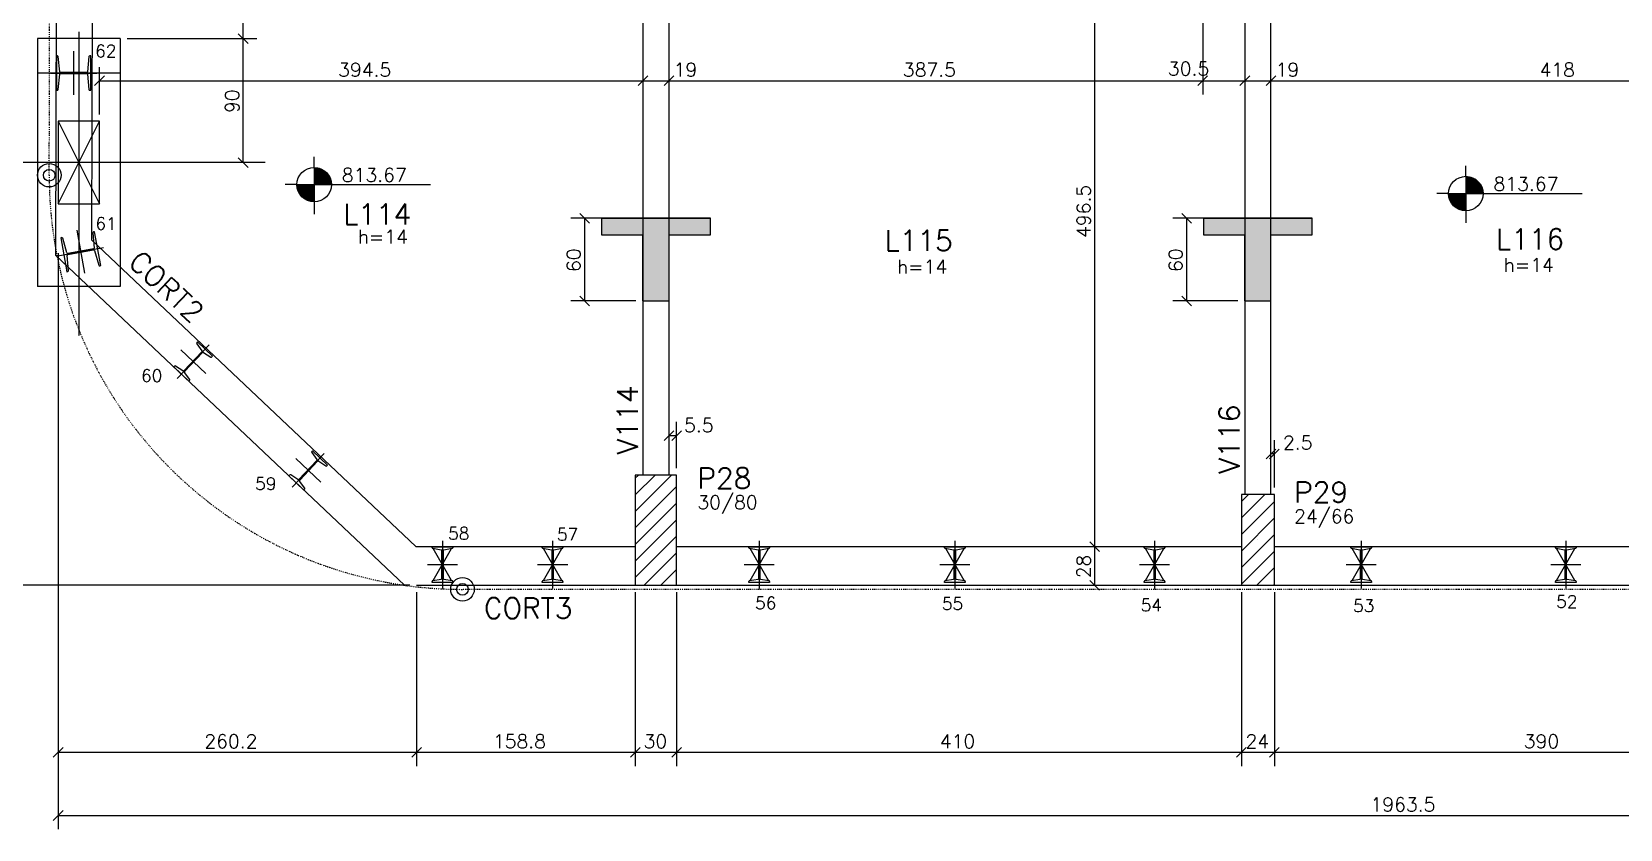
# Model space of a CAD drawing. Extents: x 880 to 7065, y 666 to 4166.
# Drawn here: x 1494 to 2647, y 2086 to 2665 of the extents above; entities that cross this region are included whole.
import ezdxf

# ---------------------------------------------------------------- set-up
doc = ezdxf.new("R2010")
doc.units = 0
doc.header["$MEASUREMENT"] = 0
doc.linetypes.add('ESTILO_TQS_0003', pattern=[1.5, 0.5, -0.4, 0.1, -0.5])
doc.linetypes.add('ESTILO_TQS_0005', pattern=[0.4, 0.3, -0.1])
for name, color, linetype in [('1', 1, 'CONTINUOUS'), ('2', 2, 'CONTINUOUS'), ('3', 3, 'CONTINUOUS'), ('4', 4, 'CONTINUOUS'), ('6', 6, 'CONTINUOUS'), ('7', 7, 'CONTINUOUS'), ('8', 8, 'CONTINUOUS'), ('9', 9, 'CONTINUOUS')]:
    doc.layers.add(name, color=color, linetype=linetype)
doc.styles.get("Standard").update_dxf_attribs({"font": 'ROMANS.SHX'})

msp = doc.modelspace()

# ---------------------------------------------------------------- linework, layer by layer
at = {"layer": '1', "linetype": 'Continuous'}
for p, q in [((1511.385005, 2502.652476), (1514.322416, 3574.062121)), ((1537.415701, 2513.813389), (1540.012713, 3461.0645)), ((1498.0315, 2660.099045), (1498.0315, 2480.064488)), ((1558.0315, 2660.099045), (1498.0315, 2660.099045)), ((1558.0315, 2660.099045), (1558.0315, 2480.064488)), ((1558.0315, 2480.064488), (1498.0315, 2480.064488)), ((1772.739073, 2291.0645), (1932.0315, 2291.0645)), ((1962.0315, 2291.0645), (2372.0315, 2291.0645)), ((2396.0315, 2291.0645), (2786.0315, 2291.0645))]:
    msp.add_line(p, q, dxfattribs=at)
for points in [[(1764.498198, 2263.0645), (1511.385005, 2502.652476)], [(1772.739073, 2291.0645), (1537.415701, 2513.813389)]]:
    msp.add_lwpolyline(points, dxfattribs=at)
at = {"layer": '2', "linetype": 'ESTILO_TQS_0003'}
for p, q in [((1506.544607, 2560.87356), (1510.606429, 4042.408088)), ((5277.028499, 2260.066249), (1806.544791, 2260.051074))]:
    msp.add_line(p, q, dxfattribs=at)
at = {"layer": '2', "linetype": 'Continuous'}
for p, q in [((1650.847053, 2656.563511), (1643.775986, 2663.634579)), ((1650.847053, 2656.563511), (1643.775986, 2663.634579)), ((1539.495966, 2625.935407), (1546.567034, 2633.006475)), ((1539.495966, 2625.935407), (1546.567034, 2633.006475)), ((1933.995966, 2625.935407), (1941.067034, 2633.006475)), ((1933.995966, 2625.935407), (1941.067034, 2633.006475)), ((1952.995966, 2625.935407), (1960.067034, 2633.006475)), ((1952.995966, 2625.935407), (1960.067034, 2633.006475)), ((2340.495966, 2625.935407), (2347.567034, 2633.006475)), ((2340.495966, 2625.935407), (2347.567034, 2633.006475)), ((2370.995966, 2625.935407), (2378.067034, 2633.006475)), ((2370.995966, 2625.935407), (2378.067034, 2633.006475)), ((2389.995966, 2625.935407), (2397.067034, 2633.006475)), ((2389.995966, 2625.935407), (2397.067034, 2633.006475)), ((1650.847053, 2566.529008), (1643.775986, 2573.600076)), ((1528.0315, 2570.0645), (1528.0315, 2570.0645)), ((1898.871156, 2526.0669), (1891.800088, 2533.137967)), ((2335.871156, 2526.0669), (2328.800088, 2533.137967)), ((1898.871156, 2466.0669), (1891.800088, 2473.137967)), ((2335.871156, 2466.0669), (2328.800088, 2473.137967)), ((1960.067034, 2375.198843), (1952.995966, 2368.127775)), ((1965.567034, 2375.198843), (1958.495966, 2368.127775)), ((2397.067034, 2361.979364), (2389.995966, 2354.908297)), ((2399.567034, 2361.979364), (2392.495966, 2354.908297)), ((1947.0315, 2303.0645), (1947.0315, 2303.0645)), ((2384.0315, 2296.0645), (2384.0315, 2296.0645)), ((2269.097174, 2287.528966), (2262.026106, 2294.600034)), ((2269.097174, 2287.528966), (2262.026106, 2294.600034)), ((2269.097174, 2259.528966), (2262.026106, 2266.600034)), ((1509.495966, 2138.141848), (1516.567034, 2145.212916)), ((1769.690647, 2138.141848), (1776.761715, 2145.212916)), ((1769.690647, 2138.141848), (1776.761715, 2145.212916)), ((1928.495966, 2138.141848), (1935.567034, 2145.212916)), ((1928.495966, 2138.141848), (1935.567034, 2145.212916)), ((1958.495966, 2138.141848), (1965.567034, 2145.212916)), ((1958.495966, 2138.141848), (1965.567034, 2145.212916)), ((2368.495966, 2138.141848), (2375.567034, 2145.212916)), ((2368.495966, 2138.141848), (2375.567034, 2145.212916)), ((2392.495966, 2138.141848), (2399.567034, 2145.212916)), ((2392.495966, 2138.141848), (2399.567034, 2145.212916)), ((1509.495966, 2092.25818), (1516.567034, 2099.329248))]:
    msp.add_line(p, q, dxfattribs=at)
at = {"layer": '2', "linetype": 'ESTILO_TQS_0003'}
msp.add_arc((1806.543479, 2560.051074), 300, 179.842916, 270.000251, dxfattribs=at)
at = {"layer": '3', "linetype": 'Continuous'}
for p, q in [((1698.879388, 2566.539564), (1698.879388, 2574.25038)), ((1698.879388, 2566.539564), (1698.879388, 2541.539564)), ((1698.879388, 2565.932217), (1702.728513, 2565.932217)), ((1698.879388, 2565.139368), (1704.627851, 2565.139368)), ((1698.879388, 2564.346519), (1705.951646, 2564.346519)), ((1698.879388, 2563.553658), (1706.986907, 2563.553658)), ((1698.879388, 2562.760868), (1707.834247, 2562.760868)), ((1698.879388, 2561.968019), (1708.543256, 2561.968019)), ((1698.879388, 2561.175158), (1709.142593, 2561.175158)), ((1698.879388, 2560.382309), (1709.650615, 2560.382309)), ((2534.988925, 2560.065012), (2534.988925, 2567.775828)), ((1686.379388, 2554.039564), (1677.918947, 2554.039564)), ((1698.87934, 2553.246763), (1686.37934, 2553.246763)), ((1686.379388, 2554.039564), (1711.379388, 2554.039564)), ((1698.87934, 2552.453914), (1686.480334, 2552.453914)), ((1698.87934, 2551.661065), (1686.607698, 2551.661065)), ((1698.87934, 2550.868216), (1686.788324, 2550.868216)), ((1698.87934, 2550.075414), (1687.024596, 2550.075414)), ((1698.87934, 2549.282518), (1687.319902, 2549.282518)), ((1698.879388, 2559.58946), (1710.079768, 2559.58946)), ((1698.879388, 2558.796611), (1710.438827, 2558.796611)), ((1698.879388, 2558.003762), (1710.734132, 2558.003762)), ((1698.879388, 2557.210961), (1710.970405, 2557.210961)), ((1698.879388, 2556.418112), (1711.150983, 2556.418112)), ((1698.879388, 2555.625263), (1711.278394, 2555.625263)), ((1698.879388, 2554.832413), (1711.379388, 2554.832413)), ((1711.379388, 2554.039564), (1783.308823, 2554.039564)), ((2534.988925, 2560.065012), (2534.988925, 2535.065012)), ((2534.988925, 2559.457665), (2538.83805, 2559.457665)), ((2534.988925, 2558.664816), (2540.737388, 2558.664816)), ((2534.988925, 2557.871967), (2542.061183, 2557.871967)), ((2534.988925, 2557.079106), (2543.096444, 2557.079106)), ((2534.988925, 2556.286316), (2543.943784, 2556.286316)), ((2534.988925, 2555.493467), (2544.652793, 2555.493467)), ((2534.988925, 2554.700606), (2545.25213, 2554.700606)), ((2534.988925, 2553.907757), (2545.760152, 2553.907757)), ((2534.988925, 2553.114908), (2546.189305, 2553.114908)), ((2534.988925, 2552.322059), (2546.548364, 2552.322059)), ((2534.988925, 2551.52921), (2546.843669, 2551.52921)), ((2534.988925, 2550.736409), (2547.079942, 2550.736409)), ((2534.988925, 2549.94356), (2547.26052, 2549.94356)), ((2534.988925, 2549.150711), (2547.387931, 2549.150711)), ((1698.87934, 2548.489716), (1687.67896, 2548.489716)), ((1698.87934, 2547.696867), (1688.108113, 2547.696867)), ((1698.87934, 2546.904018), (1688.616136, 2546.904018)), ((1698.87934, 2546.111169), (1689.21552, 2546.111169)), ((1698.87934, 2545.318368), (1689.924482, 2545.318368)), ((1698.87934, 2544.525459), (1690.771821, 2544.525459)), ((1698.87934, 2543.732658), (1691.807082, 2543.732658)), ((1698.87934, 2542.939809), (1693.130878, 2542.939809)), ((1698.87934, 2542.14696), (1695.030263, 2542.14696)), ((1698.879388, 2541.539564), (1698.879388, 2532.685298)), ((2522.488925, 2547.565012), (2514.028484, 2547.565012)), ((2534.988877, 2546.772211), (2522.488877, 2546.772211)), ((2522.488925, 2547.565012), (2547.488925, 2547.565012)), ((2534.988877, 2545.979362), (2522.589872, 2545.979362)), ((2534.988877, 2545.186513), (2522.717235, 2545.186513)), ((2534.988877, 2544.393664), (2522.897861, 2544.393664)), ((2534.988877, 2543.600863), (2523.134134, 2543.600863)), ((2534.988877, 2542.807966), (2523.429439, 2542.807966)), ((2534.988877, 2542.015164), (2523.788497, 2542.015164)), ((2534.988877, 2541.222315), (2524.217651, 2541.222315)), ((2534.988877, 2540.429466), (2524.725673, 2540.429466)), ((2534.988877, 2539.636617), (2525.325057, 2539.636617)), ((2534.988877, 2538.843816), (2526.034019, 2538.843816)), ((2534.988877, 2538.050907), (2526.881358, 2538.050907)), ((2534.988877, 2537.258106), (2527.916619, 2537.258106)), ((2534.988925, 2548.357862), (2547.488925, 2548.357862)), ((2547.488925, 2547.565012), (2619.41836, 2547.565012)), ((2534.988877, 2536.465257), (2529.240415, 2536.465257)), ((2534.988877, 2535.672408), (2531.1398, 2535.672408)), ((2534.988925, 2535.065012), (2534.988925, 2526.210746)), ((1932.0315, 2316.697589), (1958.398411, 2343.0645)), ((1932.0315, 2328.718404), (1946.377596, 2343.0645)), ((1932.0315, 2340.73922), (1934.35678, 2343.0645)), ((1932.0315, 2304.676774), (1962.0315, 2334.676774)), ((1932.0315, 2292.655958), (1962.0315, 2322.655958)), ((2372.0315, 2311.927424), (2389.168576, 2329.0645)), ((2372.0315, 2323.948239), (2377.147761, 2329.0645)), ((2372.0315, 2299.906608), (2396.0315, 2323.906608)), ((1932.0315, 2280.635143), (1962.0315, 2310.635143)), ((2372.0315, 2287.885793), (2396.0315, 2311.885793)), ((1932.0315, 2268.614328), (1962.0315, 2298.614328)), ((2372.0315, 2275.864978), (2396.0315, 2299.864978)), ((1938.502487, 2263.0645), (1962.0315, 2286.593513)), ((2372.0315, 2263.844162), (2396.0315, 2287.844162)), ((1950.523303, 2263.0645), (1962.0315, 2274.572697)), ((2383.272653, 2263.0645), (2396.0315, 2275.823347)), ((2395.293468, 2263.0645), (2396.0315, 2263.802532))]:
    msp.add_line(p, q, dxfattribs=at)
for points in [[(1937.5315, 2784.5645), (1937.5315, 2343.0645)], [(1956.5315, 2343.0645), (1956.5315, 2784.5645)], [(2374.5315, 2754.0645), (2374.5315, 2329.0645)], [(2393.5315, 2329.0645), (2393.5315, 2754.0645)], [(1773.226181, 2263.0645), (1932.0315, 2263.0645)], [(1962.0315, 2263.0645), (2372.0315, 2263.0645)], [(2396.0315, 2263.0645), (2821.0315, 2263.0645)]]:
    msp.add_lwpolyline(points, dxfattribs=at)
for centre, radius in [((1506.544607, 2560.87356), 8.5536), ((1506.544607, 2560.87356), 4.233047), ((1698.879388, 2554.039564), 12.5), ((2534.988925, 2547.565012), 12.5), ((1806.544791, 2260.051074), 8.5536), ((1806.544791, 2260.051074), 4.233047)]:
    msp.add_circle(centre, radius, dxfattribs=at)
at = {"layer": '6', "linetype": 'Continuous'}
for p, q in [((1512.502165, 2647.599045), (1511.748077, 2647.599045)), ((1511.748077, 2647.599045), (1511.748077, 2622.599045)), ((1514.175351, 2635.975476), (1513.110804, 2647.116114)), ((1524.248077, 2651.008014), (1524.248077, 2619.190075)), ((1535.385351, 2647.116114), (1534.320804, 2635.975476)), ((1536.748077, 2647.599045), (1535.99399, 2647.599045)), ((1536.748077, 2622.599045), (1536.748077, 2647.599045)), ((1507.399272, 2635.099045), (1541.096882, 2635.099045)), ((1513.110804, 2623.081976), (1514.175351, 2634.222614)), ((1533.713308, 2635.492545), (1514.78399, 2635.492545)), ((1514.78399, 2634.705545), (1533.712165, 2634.705545)), ((1534.320804, 2634.222614), (1535.385351, 2623.081976)), ((1511.748077, 2622.599045), (1512.502165, 2622.599045)), ((1535.99399, 2622.599045), (1536.748077, 2622.599045)), ((1907.513169, 2529.602434), (1937.513169, 2529.602434)), ((1937.513169, 2529.602434), (1956.513169, 2529.602434)), ((1956.513169, 2529.602434), (1986.513169, 2529.602434)), ((2344.513169, 2529.602434), (2374.513169, 2529.602434)), ((2374.513169, 2529.602434), (2393.513169, 2529.602434)), ((2393.513169, 2529.602434), (2423.513169, 2529.602434)), ((1515.630334, 2515.542108), (1514.88806, 2515.409149)), ((1514.88806, 2515.409149), (1519.295995, 2490.800815)), ((1519.326744, 2504.395653), (1516.314586, 2515.174056)), ((1526.591167, 2520.968679), (1532.201223, 2489.64922)), ((1538.240167, 2519.101446), (1539.156585, 2507.947646)), ((1539.496395, 2519.817084), (1538.754121, 2519.684125)), ((1543.904329, 2495.208749), (1539.496395, 2519.817084)), ((1907.513169, 2517.602434), (1937.513169, 2517.602434)), ((1937.513169, 2469.602434), (1937.513169, 2517.602434)), ((1956.513169, 2469.602434), (1956.513169, 2517.602434)), ((1956.513169, 2517.602434), (1986.513169, 2517.602434)), ((2344.513169, 2517.602434), (2374.513169, 2517.602434)), ((2374.513169, 2469.602434), (2374.513169, 2517.602434)), ((2393.513169, 2469.602434), (2393.513169, 2517.602434)), ((2393.513169, 2517.602434), (2423.513169, 2517.602434)), ((1512.811354, 2502.338212), (1545.981036, 2508.279687)), ((1520.552223, 2491.516452), (1519.635805, 2502.670252)), ((1538.643756, 2507.365169), (1520.010997, 2504.027601)), ((1520.149759, 2503.252931), (1538.781393, 2506.590297)), ((1539.465645, 2506.222246), (1542.477803, 2495.443842)), ((1543.162056, 2495.075791), (1543.904329, 2495.208749)), ((1519.295995, 2490.800815), (1520.038268, 2490.933773)), ((1937.513169, 2469.602434), (1956.513169, 2469.602434)), ((2374.513169, 2469.602434), (2393.513169, 2469.602434)), ((1599.489312, 2413.267957), (1622.654297, 2437.740643)), ((1601.987241, 2434.103429), (1620.156368, 2416.905171)), ((1613.61735, 2438.43022), (1617.359667, 2433.422048)), ((1614.203413, 2439.751876), (1613.685025, 2439.204225)), ((1625.126122, 2429.412823), (1614.203413, 2439.751876)), ((1597.535874, 2422.143428), (1597.017487, 2421.595777)), ((1603.510937, 2418.791534), (1598.305001, 2422.253464)), ((1617.292777, 2432.648873), (1604.280063, 2418.90157)), ((1604.851617, 2418.360557), (1617.863545, 2432.10703)), ((1618.632672, 2432.217065), (1623.838608, 2428.755136)), ((1624.607735, 2428.865172), (1625.126122, 2429.412823)), ((1597.017487, 2421.595777), (1607.940196, 2411.256724)), ((1608.526259, 2412.57838), (1604.783942, 2417.586552)), ((1607.940196, 2411.256724), (1608.458583, 2411.804375)), ((1683.007477, 2334.212594), (1706.172463, 2358.68528)), ((1685.505406, 2355.048066), (1703.674534, 2337.849808)), ((1700.810943, 2353.59351), (1687.798229, 2339.846207)), ((1688.369783, 2339.305194), (1701.381711, 2353.051666)), ((1697.135516, 2359.374857), (1700.877832, 2354.366684)), ((1697.721578, 2360.696513), (1697.203191, 2360.148862)), ((1708.644288, 2350.35746), (1697.721578, 2360.696513)), ((1702.150838, 2353.161702), (1707.356773, 2349.699773)), ((1681.05404, 2343.088065), (1680.535652, 2342.540414)), ((1680.535652, 2342.540414), (1691.458361, 2332.20136)), ((1687.029102, 2339.736171), (1681.823166, 2343.198101)), ((1708.1259, 2349.809809), (1708.644288, 2350.35746)), ((1692.044424, 2333.523017), (1688.302107, 2338.531189)), ((1691.458361, 2332.20136), (1691.976749, 2332.749012)), ((1792.03135, 2295.39096), (1792.03135, 2260.69335)), ((1872.03135, 2295.39096), (1872.03135, 2260.69335)), ((2022.03135, 2295.39096), (2022.03135, 2260.69335)), ((2164.0315, 2295.402404), (2164.0315, 2260.704794)), ((2309.0315, 2295.402404), (2309.0315, 2260.704794)), ((2459.0315, 2295.402404), (2459.0315, 2260.704794)), ((2607.530753, 2295.39096), (2607.530753, 2260.69335)), ((1784.53135, 2290.288068), (1784.53135, 2291.042155)), ((1784.53135, 2291.042155), (1799.53135, 2291.042155)), ((1791.154919, 2288.614881), (1785.014281, 2289.679429)), ((1785.387843, 2266.469642), (1798.674858, 2289.614668)), ((1798.674858, 2266.469642), (1785.387843, 2289.614668)), ((1791.63785, 2268.076925), (1791.63785, 2288.006242)), ((1792.42485, 2288.006242), (1792.42485, 2268.078068)), ((1799.048419, 2289.679429), (1792.907781, 2288.614881)), ((1799.53135, 2291.042155), (1799.53135, 2290.288068)), ((1864.53135, 2290.288068), (1864.53135, 2291.042155)), ((1864.53135, 2291.042155), (1879.53135, 2291.042155)), ((1871.154919, 2288.614881), (1865.014281, 2289.679429)), ((1865.387843, 2266.469642), (1878.674858, 2289.614668)), ((1878.674858, 2266.469642), (1865.387843, 2289.614668)), ((1871.63785, 2268.076925), (1871.63785, 2288.006242)), ((1872.42485, 2288.006242), (1872.42485, 2268.078068)), ((1879.048419, 2289.679429), (1872.907781, 2288.614881)), ((1879.53135, 2291.042155), (1879.53135, 2290.288068)), ((2014.53135, 2290.288068), (2014.53135, 2291.042155)), ((2014.53135, 2291.042155), (2029.53135, 2291.042155)), ((2021.154919, 2288.614881), (2015.014281, 2289.679429)), ((2015.387843, 2266.469642), (2028.674858, 2289.614668)), ((2028.674858, 2266.469642), (2015.387843, 2289.614668)), ((2021.63785, 2268.076925), (2021.63785, 2288.006242)), ((2022.42485, 2288.006242), (2022.42485, 2268.078068)), ((2029.048419, 2289.679429), (2022.907781, 2288.614881)), ((2029.53135, 2291.042155), (2029.53135, 2290.288068)), ((2156.5315, 2290.299512), (2156.5315, 2291.053599)), ((2156.5315, 2291.053599), (2171.5315, 2291.053599)), ((2163.155069, 2288.626325), (2157.014431, 2289.690873)), ((2157.387992, 2266.481086), (2170.675008, 2289.626112)), ((2170.675008, 2266.481086), (2157.387992, 2289.626112)), ((2163.638, 2268.088369), (2163.638, 2288.017686)), ((2164.425, 2288.017686), (2164.425, 2268.089512)), ((2171.048569, 2289.690873), (2164.907931, 2288.626325)), ((2171.5315, 2291.053599), (2171.5315, 2290.299512)), ((2301.5315, 2290.299512), (2301.5315, 2291.053599)), ((2301.5315, 2291.053599), (2316.5315, 2291.053599)), ((2308.155069, 2288.626325), (2302.014431, 2289.690873)), ((2302.387992, 2266.481086), (2315.675008, 2289.626112)), ((2315.675008, 2266.481086), (2302.387992, 2289.626112)), ((2308.638, 2268.088369), (2308.638, 2288.017686)), ((2309.425, 2288.017686), (2309.425, 2268.089512)), ((2316.048569, 2289.690873), (2309.907931, 2288.626325)), ((2316.5315, 2291.053599), (2316.5315, 2290.299512)), ((2451.5315, 2290.299512), (2451.5315, 2291.053599)), ((2451.5315, 2291.053599), (2466.5315, 2291.053599)), ((2458.155069, 2288.626325), (2452.014431, 2289.690873)), ((2452.387992, 2266.481086), (2465.675008, 2289.626112)), ((2465.675008, 2266.481086), (2452.387992, 2289.626112)), ((2458.638, 2268.088369), (2458.638, 2288.017686)), ((2459.425, 2288.017686), (2459.425, 2268.089512)), ((2466.048569, 2289.690873), (2459.907931, 2288.626325)), ((2466.5315, 2291.053599), (2466.5315, 2290.299512)), ((2600.030753, 2290.288068), (2600.030753, 2291.042155)), ((2600.030753, 2291.042155), (2615.030753, 2291.042155)), ((2606.654322, 2288.614881), (2600.513684, 2289.679429)), ((2600.887245, 2266.469642), (2614.17426, 2289.614668)), ((2614.17426, 2266.469642), (2600.887245, 2289.614668)), ((2607.137253, 2268.076925), (2607.137253, 2288.006242)), ((2607.924253, 2288.006242), (2607.924253, 2268.078068)), ((2614.547822, 2289.679429), (2608.407184, 2288.614881)), ((2615.030753, 2291.042155), (2615.030753, 2290.288068)), ((1781.122381, 2278.042155), (1802.94032, 2278.042155)), ((1861.122381, 2278.042155), (1882.94032, 2278.042155)), ((2011.122381, 2278.042155), (2032.94032, 2278.042155)), ((2153.12253, 2278.053599), (2174.94047, 2278.053599)), ((2298.12253, 2278.053599), (2319.94047, 2278.053599)), ((2448.12253, 2278.053599), (2469.94047, 2278.053599)), ((2596.621783, 2278.042155), (2618.439722, 2278.042155)), ((1784.53135, 2265.042155), (1784.53135, 2265.796242)), ((1799.53135, 2265.042155), (1784.53135, 2265.042155)), ((1785.014281, 2266.404881), (1791.154919, 2267.469429)), ((1792.907781, 2267.469429), (1799.048419, 2266.404881)), ((1799.53135, 2265.796242), (1799.53135, 2265.042155)), ((1864.53135, 2265.042155), (1864.53135, 2265.796242)), ((1879.53135, 2265.042155), (1864.53135, 2265.042155)), ((1865.014281, 2266.404881), (1871.154919, 2267.469429)), ((1872.907781, 2267.469429), (1879.048419, 2266.404881)), ((1879.53135, 2265.796242), (1879.53135, 2265.042155)), ((2014.53135, 2265.042155), (2014.53135, 2265.796242)), ((2029.53135, 2265.042155), (2014.53135, 2265.042155)), ((2015.014281, 2266.404881), (2021.154919, 2267.469429)), ((2022.907781, 2267.469429), (2029.048419, 2266.404881)), ((2029.53135, 2265.796242), (2029.53135, 2265.042155)), ((2156.5315, 2265.053599), (2156.5315, 2265.807686)), ((2171.5315, 2265.053599), (2156.5315, 2265.053599)), ((2157.014431, 2266.416325), (2163.155069, 2267.480873)), ((2164.907931, 2267.480873), (2171.048569, 2266.416325)), ((2171.5315, 2265.807686), (2171.5315, 2265.053599)), ((2301.5315, 2265.053599), (2301.5315, 2265.807686)), ((2316.5315, 2265.053599), (2301.5315, 2265.053599)), ((2302.014431, 2266.416325), (2308.155069, 2267.480873)), ((2309.907931, 2267.480873), (2316.048569, 2266.416325)), ((2316.5315, 2265.807686), (2316.5315, 2265.053599)), ((2451.5315, 2265.053599), (2451.5315, 2265.807686)), ((2466.5315, 2265.053599), (2451.5315, 2265.053599)), ((2452.014431, 2266.416325), (2458.155069, 2267.480873)), ((2459.907931, 2267.480873), (2466.048569, 2266.416325)), ((2466.5315, 2265.807686), (2466.5315, 2265.053599)), ((2600.030753, 2265.042155), (2600.030753, 2265.796242)), ((2615.030753, 2265.042155), (2600.030753, 2265.042155)), ((2600.513684, 2266.404881), (2606.654322, 2267.469429)), ((2608.407184, 2267.469429), (2614.547822, 2266.404881)), ((2615.030753, 2265.796242), (2615.030753, 2265.042155))]:
    msp.add_line(p, q, dxfattribs=at)
for centre, radius, start, end in [((1512.502165, 2646.974045), 0.625, 13.138774, 90), ((1535.99399, 2646.974045), 0.625, 90, 166.861226), ((1514.78399, 2636.117545), 0.625, 193.138774, 270), ((1514.78399, 2634.080545), 0.625, 90, 166.861226), ((1533.712162, 2636.117546), 0.625002, 269.895004, 346.861148), ((1533.712165, 2634.080545), 0.625, 13.138774, 90), ((1512.502165, 2623.224045), 0.625, 270, 346.861226), ((1535.99399, 2623.224045), 0.625, 193.138774, 270), ((1515.740532, 2514.926899), 0.625, 23.294106, 100.155331), ((1538.86432, 2519.068917), 0.625, 100.155331, 177.016557), ((1519.900799, 2504.64281), 0.625, 203.294106, 280.155331), ((1520.259957, 2502.637722), 0.625, 100.155331, 177.016557), ((1538.53243, 2507.980177), 0.625002, 280.050335, 357.01648), ((1538.891591, 2505.975089), 0.625, 23.294106, 100.155331), ((1519.92807, 2491.548982), 0.625, 280.155331, 357.016557), ((1543.051858, 2495.690999), 0.625, 203.294106, 280.155331), ((1614.138928, 2438.774577), 0.625, 136.57243, 213.433656), ((1616.838086, 2433.07769), 0.625002, 316.467434, 33.433579), ((1597.989777, 2421.71378), 0.625, 59.711205, 136.57243), ((1618.317448, 2431.677381), 0.625, 59.711205, 136.57243), ((1624.153832, 2429.29482), 0.625, 239.711205, 316.57243), ((1603.826161, 2419.331218), 0.625, 239.711205, 316.57243), ((1605.30552, 2417.930909), 0.625, 136.57243, 213.433656), ((1608.004681, 2412.234023), 0.625, 316.57243, 33.433656), ((1697.657093, 2359.719214), 0.625, 136.57243, 213.433656), ((1700.356252, 2354.022327), 0.625002, 316.467434, 33.433579), ((1701.835613, 2352.622018), 0.625, 59.711205, 136.57243), ((1681.507942, 2342.658417), 0.625, 59.711205, 136.57243), ((1707.671998, 2350.239457), 0.625, 239.711205, 316.57243), ((1687.344326, 2340.275855), 0.625, 239.711205, 316.57243), ((1688.823685, 2338.875546), 0.625, 136.57243, 213.433656), ((1691.522846, 2333.17866), 0.625, 316.57243, 33.433656), ((1785.15635, 2290.288068), 0.625, 180, 256.861226), ((1791.01285, 2288.006242), 0.625, 0, 76.861226), ((1793.04985, 2288.006242), 0.625, 103.138774, 180), ((1798.90635, 2290.288068), 0.625, 283.138774, 0), ((1865.15635, 2290.288068), 0.625, 180, 256.861226), ((1871.01285, 2288.006242), 0.625, 0, 76.861226), ((1873.04985, 2288.006242), 0.625, 103.138774, 180), ((1878.90635, 2290.288068), 0.625, 283.138774, 0), ((2015.15635, 2290.288068), 0.625, 180, 256.861226), ((2021.01285, 2288.006242), 0.625, 0, 76.861226), ((2023.04985, 2288.006242), 0.625, 103.138774, 180), ((2028.90635, 2290.288068), 0.625, 283.138774, 0), ((2157.1565, 2290.299512), 0.625, 180, 256.861226), ((2163.013, 2288.017686), 0.625, 0, 76.861226), ((2165.05, 2288.017686), 0.625, 103.138774, 180), ((2170.9065, 2290.299512), 0.625, 283.138774, 0), ((2302.1565, 2290.299512), 0.625, 180, 256.861226), ((2308.013, 2288.017686), 0.625, 0, 76.861226), ((2310.05, 2288.017686), 0.625, 103.138774, 180), ((2315.9065, 2290.299512), 0.625, 283.138774, 0), ((2452.1565, 2290.299512), 0.625, 180, 256.861226), ((2458.013, 2288.017686), 0.625, 0, 76.861226), ((2460.05, 2288.017686), 0.625, 103.138774, 180), ((2465.9065, 2290.299512), 0.625, 283.138774, 0), ((2600.655753, 2290.288068), 0.625, 180, 256.861226), ((2606.512253, 2288.006242), 0.625, 0, 76.861226), ((2608.549253, 2288.006242), 0.625, 103.138774, 180), ((2614.405753, 2290.288068), 0.625, 283.138774, 0), ((1785.15635, 2265.796242), 0.625, 103.138774, 180), ((1791.012849, 2268.07807), 0.625002, 283.138852, 0.104996), ((1793.04985, 2268.078068), 0.625, 180, 256.861226), ((1798.90635, 2265.796242), 0.625, 0, 76.861226), ((1865.15635, 2265.796242), 0.625, 103.138774, 180), ((1871.012849, 2268.07807), 0.625002, 283.138852, 0.104996), ((1873.04985, 2268.078068), 0.625, 180, 256.861226), ((1878.90635, 2265.796242), 0.625, 0, 76.861226), ((2015.15635, 2265.796242), 0.625, 103.138774, 180), ((2021.012849, 2268.07807), 0.625002, 283.138852, 0.104996), ((2023.04985, 2268.078068), 0.625, 180, 256.861226), ((2028.90635, 2265.796242), 0.625, 0, 76.861226), ((2157.1565, 2265.807686), 0.625, 103.138774, 180), ((2163.012999, 2268.089514), 0.625002, 283.138852, 0.104996), ((2165.05, 2268.089512), 0.625, 180, 256.861226), ((2170.9065, 2265.807686), 0.625, 0, 76.861226), ((2302.1565, 2265.807686), 0.625, 103.138774, 180), ((2308.012999, 2268.089514), 0.625002, 283.138852, 0.104996), ((2310.05, 2268.089512), 0.625, 180, 256.861226), ((2315.9065, 2265.807686), 0.625, 0, 76.861226), ((2452.1565, 2265.807686), 0.625, 103.138774, 180), ((2458.012999, 2268.089514), 0.625002, 283.138852, 0.104996), ((2460.05, 2268.089512), 0.625, 180, 256.861226), ((2465.9065, 2265.807686), 0.625, 0, 76.861226), ((2600.655753, 2265.796242), 0.625, 103.138774, 180), ((2606.512251, 2268.07807), 0.625002, 283.138852, 0.104996), ((2608.549253, 2268.078068), 0.625, 180, 256.861226), ((2614.405753, 2265.796242), 0.625, 0, 76.861226)]:
    msp.add_arc(centre, radius, start, end, dxfattribs=at)
at = {"layer": '7', "linetype": 'Continuous'}
for points in [[(1513.0315, 2540.0645), (1543.0315, 2540.0645), (1543.0315, 2600.0645), (1513.0315, 2600.0645), (1513.0315, 2540.0645)], [(1932.0315, 2263.0645), (1962.0315, 2263.0645), (1962.0315, 2343.0645), (1932.0315, 2343.0645), (1932.0315, 2263.0645)], [(2372.0315, 2263.0645), (2396.0315, 2263.0645), (2396.0315, 2329.0645), (2372.0315, 2329.0645), (2372.0315, 2263.0645)]]:
    msp.add_lwpolyline(points, dxfattribs=at)
at = {"layer": '8', "linetype": 'Continuous'}
for points in [[(1907.513169, 2529.602434), (1907.513169, 2517.602434), (1937.513169, 2517.602434), (1937.513169, 2469.602434), (1956.513169, 2469.602434), (1956.513169, 2517.602434), (1986.513169, 2517.602434), (1986.513169, 2529.602434), (1907.513169, 2529.602434)], [(2344.513169, 2529.602434), (2344.513169, 2517.602434), (2374.513169, 2517.602434), (2374.513169, 2469.602434), (2393.513169, 2469.602434), (2393.513169, 2517.602434), (2423.513169, 2517.602434), (2423.513169, 2529.602434), (2344.513169, 2529.602434)]]:
    msp.add_lwpolyline(points, dxfattribs=at)
for points in [[(1907.513169, 2529.602434), (1907.513169, 2517.602434), (1937.513169, 2517.602434)], [(1907.513169, 2529.602434), (1937.513169, 2517.602434), (1986.513169, 2529.602434)], [(1937.513169, 2517.602434), (1956.513169, 2517.602434), (1986.513169, 2529.602434)], [(1956.513169, 2517.602434), (1986.513169, 2517.602434), (1986.513169, 2529.602434)], [(2344.513169, 2529.602434), (2344.513169, 2517.602434), (2374.513169, 2517.602434)], [(2344.513169, 2529.602434), (2374.513169, 2517.602434), (2423.513169, 2529.602434)], [(2374.513169, 2517.602434), (2393.513169, 2517.602434), (2423.513169, 2529.602434)], [(2393.513169, 2517.602434), (2423.513169, 2517.602434), (2423.513169, 2529.602434)], [(1937.513169, 2469.602434), (1956.513169, 2469.602434), (1937.513169, 2517.602434)], [(1956.513169, 2469.602434), (1956.513169, 2517.602434), (1937.513169, 2517.602434)], [(2374.513169, 2469.602434), (2393.513169, 2469.602434), (2374.513169, 2517.602434)], [(2393.513169, 2469.602434), (2393.513169, 2517.602434), (2374.513169, 2517.602434)]]:
    msp.add_solid(points, dxfattribs=at)
at = {"layer": '9', "linetype": 'Continuous'}
for p, q in [((1647.31152, 2660.099045), (1647.31152, 2787.5645)), ((2265.56164, 2291.0645), (2265.56164, 2787.5645)), ((2344.0315, 2749.0645), (2344.0315, 2619.470941)), ((1563.0315, 2660.099045), (1657.31152, 2660.099045)), ((1647.31152, 2570.064542), (1647.31152, 2660.099045)), ((1543.0315, 2605.0645), (1543.0315, 2639.470941)), ((1543.0315, 2629.470941), (1937.5315, 2629.470941)), ((1937.5315, 2629.470941), (1956.5315, 2629.470941)), ((1956.5315, 2629.470941), (2344.0315, 2629.470941)), ((2344.0315, 2629.470941), (2374.5315, 2629.470941)), ((2374.5315, 2629.470941), (2393.5315, 2629.470941)), ((2393.5315, 2629.470941), (2811.5315, 2629.470941)), ((1513.0315, 2540.0645), (1543.0315, 2600.0645)), ((1513.0315, 2600.0645), (1543.0315, 2540.0645)), ((1663.362552, 2570.064542), (1343.470697, 2570.064542)), ((1909.004374, 2529.602434), (1885.335622, 2529.602434)), ((1895.335622, 2469.602434), (1895.335622, 2529.602434)), ((2346.004374, 2529.602434), (2322.335622, 2529.602434)), ((2332.335622, 2469.602434), (2332.335622, 2529.602434)), ((1513.0315, 2504.355649), (1513.0315, 2131.677382)), ((1932.513169, 2469.602434), (1885.335622, 2469.602434)), ((2369.513169, 2469.602434), (2322.335622, 2469.602434)), ((1956.5315, 2363.617406), (1956.5315, 2381.663309)), ((1962.0315, 2348.0645), (1962.0315, 2381.663309)), ((1962.0315, 2371.663309), (1956.5315, 2371.663309)), ((2393.5315, 2347.136451), (2393.5315, 2368.44383)), ((2396.0315, 2334.0645), (2396.0315, 2368.44383)), ((2396.0315, 2358.44383), (2393.5315, 2358.44383)), ((2265.56164, 2263.0645), (2265.56164, 2291.0645)), ((1768.226181, 2263.0645), (1323.831364, 2263.0645)), ((1773.226181, 2258.0645), (1773.226181, 2131.677382)), ((1932.0315, 2258.0645), (1932.0315, 2131.677382)), ((1962.0315, 2258.0645), (1962.0315, 2131.677382)), ((2372.0315, 2258.0645), (2372.0315, 2131.677382)), ((2396.0315, 2258.0645), (2396.0315, 2131.677382)), ((1513.0315, 2141.677382), (1773.226181, 2141.677382)), ((1513.0315, 2136.677382), (1513.0315, 2087.136028)), ((1513.0315, 2136.677382), (1513.0315, 2085.793714)), ((1773.226181, 2141.677382), (1932.0315, 2141.677382)), ((1932.0315, 2141.677382), (1962.0315, 2141.677382)), ((1962.0315, 2141.677382), (2372.0315, 2141.677382)), ((2372.0315, 2141.677382), (2396.0315, 2141.677382)), ((2396.0315, 2141.677382), (2786.0315, 2141.677382)), ((1513.0315, 2095.793714), (3476.5315, 2095.793714))]:
    msp.add_line(p, q, dxfattribs=at)
at = {"layer": '9', "linetype": 'ESTILO_TQS_0005'}
for p, q in [((1528.0315, 2665.073806), (1528.0315, 2444.262405)), ((1558.0315, 2635.099045), (1498.0315, 2635.099045))]:
    msp.add_line(p, q, dxfattribs=at)

# ---------------------------------------------------------------- texts
at = {"layer": '2', "linetype": 'Continuous'}
for s, p in [('394.5', (1716.2815, 2632.470941)), ('19', (1959.86483, 2632.470941)), ('387.5', (2126.2815, 2632.470941)), ('30.5', (2318.686797, 2633.283543)), ('19', (2396.86483, 2632.470941)), ('418', (2588.5315, 2632.470941)), ('5.5', (1967.409287, 2374.300923)), ('2.5', (2402.234969, 2361.625024)), ('260.2', (1619.128841, 2144.677382)), ('158.8', (1828.628841, 2144.677382)), ('30', (1938.0315, 2144.677382)), ('410', (2153.0315, 2144.677382)), ('24', (2375.0315, 2144.677382)), ('390', (2577.0315, 2144.677382)), ('1963.5', (2465.7815, 2098.793714))]:
    msp.add_text(s, height=10, dxfattribs=at).set_placement(p)
for s, p in [('90', (1644.31152, 2606.081793)), ('496.5', (2262.56164, 2515.3145)), ('60', (1892.335622, 2490.602434)), ('60', (2329.335622, 2490.602434)), ('28', (2262.56164, 2268.0645))]:
    msp.add_text(s, height=10, rotation=90, dxfattribs=at).set_placement(p)
at = {"layer": '3', "linetype": 'Continuous'}
for s, height, p in [('62', 9, (1539.894303, 2646.619547)), ('813.67', 10, (1718.978383, 2556.036104)), ('813.67', 10, (2555.08792, 2549.561552)), ('61', 9, (1540.087873, 2521.251497)), ('h=14', 10, (1730.520111, 2511.178692)), ('h=14', 10, (2122.036806, 2489.431)), ('h=14', 10, (2562.427514, 2490.6919)), ('60', 9, (1573.242689, 2410.743113)), ('59', 9, (1656.059822, 2332.284776)), ('30/80', 10, (1977.106794, 2318.280939)), ('24/66', 10, (2410.329781, 2308.073616)), ('58', 9, (1796.163994, 2296.169034)), ('57', 9, (1875.1365, 2295.426346)), ('56', 9, (2018.970436, 2245.66624)), ('55', 9, (2154.616118, 2245.152431)), ('54', 9, (2298.996561, 2244.124812)), ('53', 9, (2453.139382, 2243.611003)), ('52', 9, (2600.602681, 2246.693859))]:
    msp.add_text(s, height=height, dxfattribs=at).set_placement(p)
at = {"layer": '4', "linetype": 'Continuous'}
for s, p in [('L114', (1719.956794, 2525.160601)), ('L115', (2112.982534, 2505.927985)), ('L116', (2556.916497, 2507.003023)), ('P28', (1977.106794, 2333.280939)), ('P29', (2410.329781, 2323.073616)), ('CORT3', (1822.135117, 2238.91341))]:
    msp.add_text(s, height=15, dxfattribs=at).set_placement(p)
for s, rotation, p in [('CORT2', 317, (1562.987012, 2496.302721)), ('V114', 90, (1933.7815, 2358.0645)), ('V116', 90, (2370.7815, 2344.0645))]:
    msp.add_text(s, height=15, rotation=rotation, dxfattribs=at).set_placement(p)

doc.saveas('drawing.dxf')
